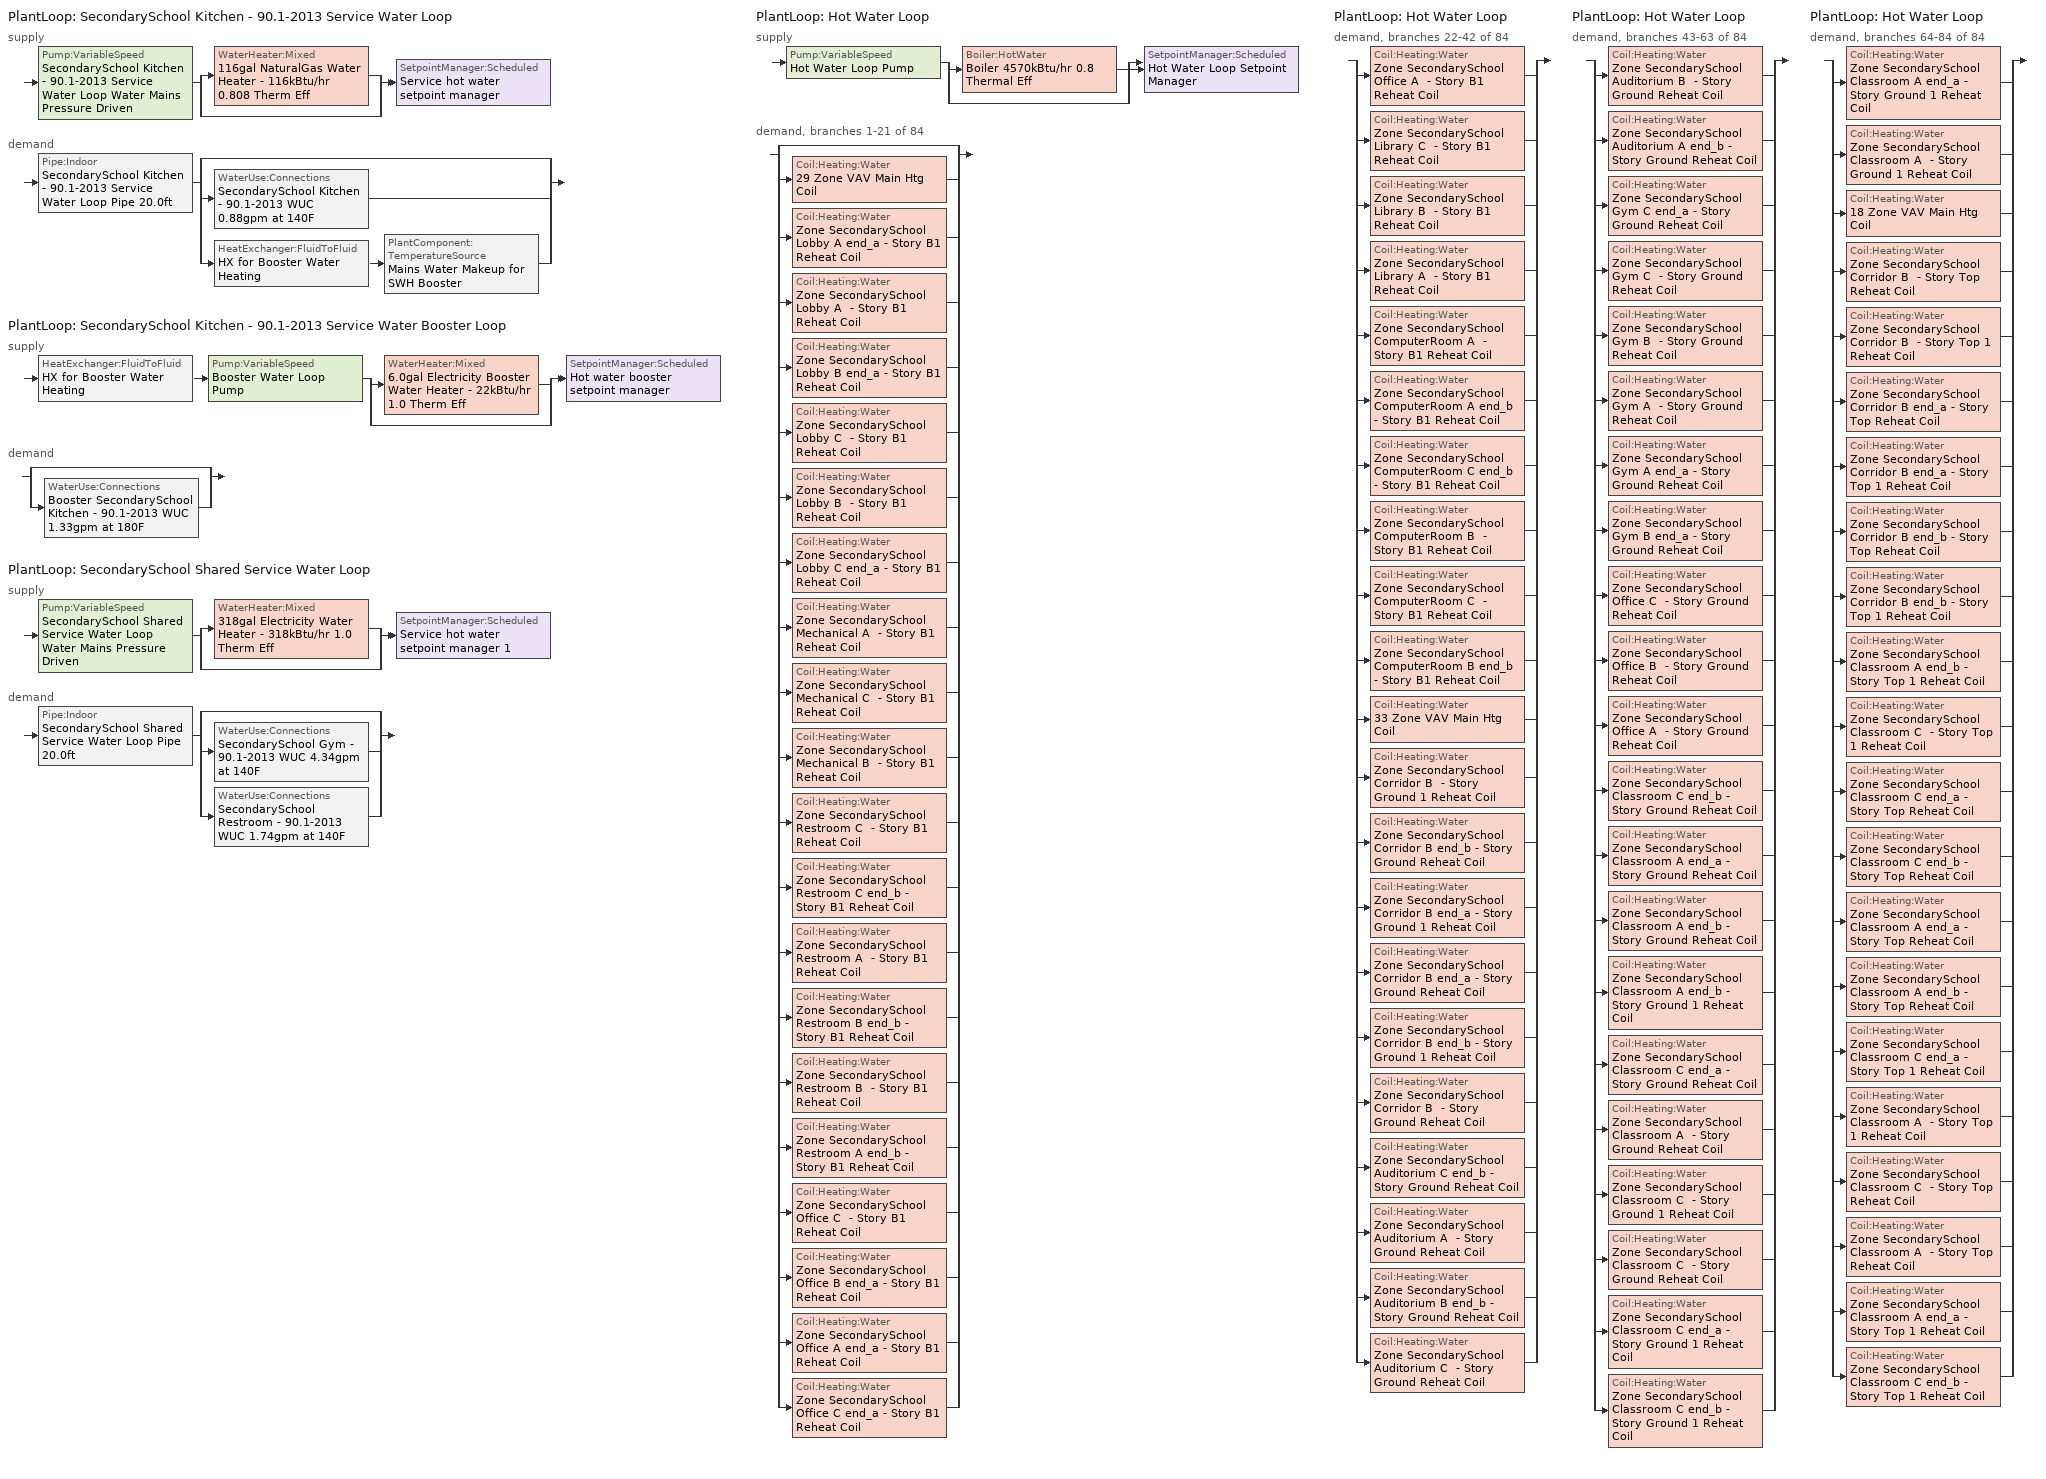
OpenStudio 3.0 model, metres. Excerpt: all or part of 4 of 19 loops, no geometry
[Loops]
PlantLoop 'SecondarySchool Kitchen - 90.1-2013 Service Water Loop'
 supply: Pump:VariableSpeed 'SecondarySchool Kitchen - 90.1-2013 Service Water Loop Water Mains Pressure Driven' > split
  | WaterHeater:Mixed '116gal NaturalGas Water Heater - 116kBtu/hr 0.808 Therm Eff'
  | bypass
  join > SetpointManager:Scheduled 'Service hot water setpoint manager'
 demand: Pipe:Indoor 'SecondarySchool Kitchen - 90.1-2013 Service Water Loop Pipe 20.0ft' > split
  | bypass
  | WaterUse:Connections 'SecondarySchool Kitchen - 90.1-2013 WUC 0.88gpm at 140F'
  | HeatExchanger:FluidToFluid 'HX for Booster Water Heating' > PlantComponent:TemperatureSource 'Mains Water Makeup for SWH Booster'
PlantLoop 'SecondarySchool Kitchen - 90.1-2013 Service Water Booster Loop'
 supply: HeatExchanger:FluidToFluid 'HX for Booster Water Heating' > Pump:VariableSpeed 'Booster Water Loop Pump' > split
  | WaterHeater:Mixed '6.0gal Electricity Booster Water Heater - 22kBtu/hr 1.0 Therm Eff'
  | bypass
  join > SetpointManager:Scheduled 'Hot water booster setpoint manager'
 demand: split
  | bypass
  | WaterUse:Connections 'Booster SecondarySchool Kitchen - 90.1-2013 WUC 1.33gpm at 180F'
PlantLoop 'SecondarySchool Shared Service Water Loop'
 supply: Pump:VariableSpeed 'SecondarySchool Shared Service Water Loop Water Mains Pressure Driven' > split
  | WaterHeater:Mixed '318gal Electricity Water Heater - 318kBtu/hr 1.0 Therm Eff'
  | bypass
  join > SetpointManager:Scheduled 'Service hot water setpoint manager 1'
 demand: Pipe:Indoor 'SecondarySchool Shared Service Water Loop Pipe 20.0ft' > split
  | bypass
  | WaterUse:Connections 'SecondarySchool Gym - 90.1-2013 WUC 4.34gpm at 140F'
  | WaterUse:Connections 'SecondarySchool Restroom - 90.1-2013 WUC 1.74gpm at 140F'
PlantLoop 'Hot Water Loop'
 supply: Pump:VariableSpeed 'Hot Water Loop Pump' > split
  | Boiler:HotWater 'Boiler 4570kBtu/hr 0.8 Thermal Eff'
  | bypass
  join > SetpointManager:Scheduled 'Hot Water Loop Setpoint Manager'
 demand, branches 1-21 of 84: split
  | bypass
  | Coil:Heating:Water '29 Zone VAV Main Htg Coil'
  | Coil:Heating:Water 'Zone SecondarySchool Lobby A end_a - Story B1 Reheat Coil'
  | Coil:Heating:Water 'Zone SecondarySchool Lobby A  - Story B1 Reheat Coil'
  | Coil:Heating:Water 'Zone SecondarySchool Lobby B end_a - Story B1 Reheat Coil'
  | Coil:Heating:Water 'Zone SecondarySchool Lobby C  - Story B1 Reheat Coil'
  | Coil:Heating:Water 'Zone SecondarySchool Lobby B  - Story B1 Reheat Coil'
  | Coil:Heating:Water 'Zone SecondarySchool Lobby C end_a - Story B1 Reheat Coil'
  | Coil:Heating:Water 'Zone SecondarySchool Mechanical A  - Story B1 Reheat Coil'
  | Coil:Heating:Water 'Zone SecondarySchool Mechanical C  - Story B1 Reheat Coil'
  | Coil:Heating:Water 'Zone SecondarySchool Mechanical B  - Story B1 Reheat Coil'
  | Coil:Heating:Water 'Zone SecondarySchool Restroom C  - Story B1 Reheat Coil'
  | Coil:Heating:Water 'Zone SecondarySchool Restroom C end_b - Story B1 Reheat Coil'
  | Coil:Heating:Water 'Zone SecondarySchool Restroom A  - Story B1 Reheat Coil'
  | Coil:Heating:Water 'Zone SecondarySchool Restroom B end_b - Story B1 Reheat Coil'
  | Coil:Heating:Water 'Zone SecondarySchool Restroom B  - Story B1 Reheat Coil'
  | Coil:Heating:Water 'Zone SecondarySchool Restroom A end_b - Story B1 Reheat Coil'
  | Coil:Heating:Water 'Zone SecondarySchool Office C  - Story B1 Reheat Coil'
  | Coil:Heating:Water 'Zone SecondarySchool Office B end_a - Story B1 Reheat Coil'
  | Coil:Heating:Water 'Zone SecondarySchool Office A end_a - Story B1 Reheat Coil'
  | Coil:Heating:Water 'Zone SecondarySchool Office C end_a - Story B1 Reheat Coil'
PlantLoop 'Hot Water Loop'
 demand, branches 22-42 of 84: split
  | Coil:Heating:Water 'Zone SecondarySchool Office A  - Story B1 Reheat Coil'
  | Coil:Heating:Water 'Zone SecondarySchool Library C  - Story B1 Reheat Coil'
  | Coil:Heating:Water 'Zone SecondarySchool Library B  - Story B1 Reheat Coil'
  | Coil:Heating:Water 'Zone SecondarySchool Library A  - Story B1 Reheat Coil'
  | Coil:Heating:Water 'Zone SecondarySchool ComputerRoom A  - Story B1 Reheat Coil'
  | Coil:Heating:Water 'Zone SecondarySchool ComputerRoom A end_b - Story B1 Reheat Coil'
  | Coil:Heating:Water 'Zone SecondarySchool ComputerRoom C end_b - Story B1 Reheat Coil'
  | Coil:Heating:Water 'Zone SecondarySchool ComputerRoom B  - Story B1 Reheat Coil'
  | Coil:Heating:Water 'Zone SecondarySchool ComputerRoom C  - Story B1 Reheat Coil'
  | Coil:Heating:Water 'Zone SecondarySchool ComputerRoom B end_b - Story B1 Reheat Coil'
  | Coil:Heating:Water '33 Zone VAV Main Htg Coil'
  | Coil:Heating:Water 'Zone SecondarySchool Corridor B  - Story Ground 1 Reheat Coil'
  | Coil:Heating:Water 'Zone SecondarySchool Corridor B end_b - Story Ground Reheat Coil'
  | Coil:Heating:Water 'Zone SecondarySchool Corridor B end_a - Story Ground 1 Reheat Coil'
  | Coil:Heating:Water 'Zone SecondarySchool Corridor B end_a - Story Ground Reheat Coil'
  | Coil:Heating:Water 'Zone SecondarySchool Corridor B end_b - Story Ground 1 Reheat Coil'
  | Coil:Heating:Water 'Zone SecondarySchool Corridor B  - Story Ground Reheat Coil'
  | Coil:Heating:Water 'Zone SecondarySchool Auditorium C end_b - Story Ground Reheat Coil'
  | Coil:Heating:Water 'Zone SecondarySchool Auditorium A  - Story Ground Reheat Coil'
  | Coil:Heating:Water 'Zone SecondarySchool Auditorium B end_b - Story Ground Reheat Coil'
  | Coil:Heating:Water 'Zone SecondarySchool Auditorium C  - Story Ground Reheat Coil'
PlantLoop 'Hot Water Loop'
 demand, branches 43-63 of 84: split
  | Coil:Heating:Water 'Zone SecondarySchool Auditorium B  - Story Ground Reheat Coil'
  | Coil:Heating:Water 'Zone SecondarySchool Auditorium A end_b - Story Ground Reheat Coil'
  | Coil:Heating:Water 'Zone SecondarySchool Gym C end_a - Story Ground Reheat Coil'
  | Coil:Heating:Water 'Zone SecondarySchool Gym C  - Story Ground Reheat Coil'
  | Coil:Heating:Water 'Zone SecondarySchool Gym B  - Story Ground Reheat Coil'
  | Coil:Heating:Water 'Zone SecondarySchool Gym A  - Story Ground Reheat Coil'
  | Coil:Heating:Water 'Zone SecondarySchool Gym A end_a - Story Ground Reheat Coil'
  | Coil:Heating:Water 'Zone SecondarySchool Gym B end_a - Story Ground Reheat Coil'
  | Coil:Heating:Water 'Zone SecondarySchool Office C  - Story Ground Reheat Coil'
  | Coil:Heating:Water 'Zone SecondarySchool Office B  - Story Ground Reheat Coil'
  | Coil:Heating:Water 'Zone SecondarySchool Office A  - Story Ground Reheat Coil'
  | Coil:Heating:Water 'Zone SecondarySchool Classroom C end_b - Story Ground Reheat Coil'
  | Coil:Heating:Water 'Zone SecondarySchool Classroom A end_a - Story Ground Reheat Coil'
  | Coil:Heating:Water 'Zone SecondarySchool Classroom A end_b - Story Ground Reheat Coil'
  | Coil:Heating:Water 'Zone SecondarySchool Classroom A end_b - Story Ground 1 Reheat Coil'
  | Coil:Heating:Water 'Zone SecondarySchool Classroom C end_a - Story Ground Reheat Coil'
  | Coil:Heating:Water 'Zone SecondarySchool Classroom A  - Story Ground Reheat Coil'
  | Coil:Heating:Water 'Zone SecondarySchool Classroom C  - Story Ground 1 Reheat Coil'
  | Coil:Heating:Water 'Zone SecondarySchool Classroom C  - Story Ground Reheat Coil'
  | Coil:Heating:Water 'Zone SecondarySchool Classroom C end_a - Story Ground 1 Reheat Coil'
  | Coil:Heating:Water 'Zone SecondarySchool Classroom C end_b - Story Ground 1 Reheat Coil'
PlantLoop 'Hot Water Loop'
 demand, branches 64-84 of 84: split
  | Coil:Heating:Water 'Zone SecondarySchool Classroom A end_a - Story Ground 1 Reheat Coil'
  | Coil:Heating:Water 'Zone SecondarySchool Classroom A  - Story Ground 1 Reheat Coil'
  | Coil:Heating:Water '18 Zone VAV Main Htg Coil'
  | Coil:Heating:Water 'Zone SecondarySchool Corridor B  - Story Top Reheat Coil'
  | Coil:Heating:Water 'Zone SecondarySchool Corridor B  - Story Top 1 Reheat Coil'
  | Coil:Heating:Water 'Zone SecondarySchool Corridor B end_a - Story Top Reheat Coil'
  | Coil:Heating:Water 'Zone SecondarySchool Corridor B end_a - Story Top 1 Reheat Coil'
  | Coil:Heating:Water 'Zone SecondarySchool Corridor B end_b - Story Top Reheat Coil'
  | Coil:Heating:Water 'Zone SecondarySchool Corridor B end_b - Story Top 1 Reheat Coil'
  | Coil:Heating:Water 'Zone SecondarySchool Classroom A end_b - Story Top 1 Reheat Coil'
  | Coil:Heating:Water 'Zone SecondarySchool Classroom C  - Story Top 1 Reheat Coil'
  | Coil:Heating:Water 'Zone SecondarySchool Classroom C end_a - Story Top Reheat Coil'
  | Coil:Heating:Water 'Zone SecondarySchool Classroom C end_b - Story Top Reheat Coil'
  | Coil:Heating:Water 'Zone SecondarySchool Classroom A end_a - Story Top Reheat Coil'
  | Coil:Heating:Water 'Zone SecondarySchool Classroom A end_b - Story Top Reheat Coil'
  | Coil:Heating:Water 'Zone SecondarySchool Classroom C end_a - Story Top 1 Reheat Coil'
  | Coil:Heating:Water 'Zone SecondarySchool Classroom A  - Story Top 1 Reheat Coil'
  | Coil:Heating:Water 'Zone SecondarySchool Classroom C  - Story Top Reheat Coil'
  | Coil:Heating:Water 'Zone SecondarySchool Classroom A  - Story Top Reheat Coil'
  | Coil:Heating:Water 'Zone SecondarySchool Classroom A end_a - Story Top 1 Reheat Coil'
  | Coil:Heating:Water 'Zone SecondarySchool Classroom C end_b - Story Top 1 Reheat Coil'
[Construction]
Uninsulated copper pipe 0.75in type L: Copper pipe 0.75in type L
Uninsulated copper pipe 0.75in type L 1: Copper pipe 0.75in type L 1
[Material] Roughness=Smooth; Thickness {m}=0.001143; Conductivity {W/m-K}=386; Density {kg/m3}=8906.27; Specific Heat {J/kg-K}=385.1856; Thermal Absorptance=0.9; Solar Absorptance=0.7; Visible Absorptance=0.7
Copper pipe 0.75in type L; Copper pipe 0.75in type L 1
[WaterUse:Connections]
Name | Water Use Equipment Name 1
SecondarySchool Gym - 90.1-2013 WUC 4.34gpm at 140F | SecondarySchool Gym - 90.1-2013 Service Water Use 4.34gpm at 140F
Booster SecondarySchool Kitchen - 90.1-2013 WUC 1.33gpm at 180F | Booster SecondarySchool Kitchen - 90.1-2013 Service Water Use 1.33gpm at 180F
SecondarySchool Kitchen - 90.1-2013 WUC 0.88gpm at 140F | SecondarySchool Kitchen - 90.1-2013 Service Water Use 0.88gpm at 140F
SecondarySchool Restroom - 90.1-2013 WUC 1.74gpm at 140F | SecondarySchool Restroom - 90.1-2013 Service Water Use 1.74gpm at 140F
[WaterUse:Equipment:Definition] Sensible Fraction Schedule=Fraction Sensible - 0.2; Latent Fraction Schedule=Fraction Latent - 0.05
Name | Peak Flow Rate {m3/s} | Target Temperature Schedule
SecondarySchool Gym - 90.1-2013 Service Water Use Def 4.34gpm | 0.000273718 | Mixed Water At Faucet Temp - 140F
Booster SecondarySchool Kitchen - 90.1-2013 Service Water Use Def 1.33gpm | 8.37207e-05 | Mixed Water At Faucet Temp - 180F
SecondarySchool Kitchen - 90.1-2013 Service Water Use Def 0.88gpm | 5.58138e-05 | Mixed Water At Faucet Temp - 140F 1
SecondarySchool Restroom - 90.1-2013 Service Water Use Def 1.74gpm | 0.000109606 | Mixed Water At Faucet Temp - 140F 2
[WaterUse:Equipment] Flow Rate Fraction Schedule=SchoolSecondary BLDG_SWH_SCH
Name | Water Use Equipment Definition
SecondarySchool Gym - 90.1-2013 Service Water Use 4.34gpm at 140F | SecondarySchool Gym - 90.1-2013 Service Water Use Def 4.34gpm
Booster SecondarySchool Kitchen - 90.1-2013 Service Water Use 1.33gpm at 180F | Booster SecondarySchool Kitchen - 90.1-2013 Service Water Use Def 1.33gpm
SecondarySchool Kitchen - 90.1-2013 Service Water Use 0.88gpm at 140F | SecondarySchool Kitchen - 90.1-2013 Service Water Use Def 0.88gpm
SecondarySchool Restroom - 90.1-2013 Service Water Use 1.74gpm at 140F | SecondarySchool Restroom - 90.1-2013 Service Water Use Def 1.74gpm
[PlantLoop] Glycol Concentration=0; Plant Loop Volume {m3}=Autocalculate; Load Distribution Scheme=Optimal
SecondarySchool Kitchen - 90.1-2013 Service Water Loop; SecondarySchool Shared Service Water Loop: Maximum Loop Temperature {C}=60; Minimum Loop Temperature {C}=10
SecondarySchool Kitchen - 90.1-2013 Service Water Booster Loop: 
Hot Water Loop: Minimum Loop Temperature {C}=10; Fluid Type=Water
[Sizing:Plant] Loop Type=Heating; Sizing Option=NonCoincident; Zone Timesteps in Averaging Window=1; Coincident Sizing Factor Mode=None
Name | Design Loop Exit Temperature {C} | Loop Design Temperature Difference {deltaC}
SecondarySchool Kitchen - 90.1-2013 Service Water Loop; SecondarySchool Shared Service Water Loop | 60 | 5
SecondarySchool Kitchen - 90.1-2013 Service Water Booster Loop | 82.2222 | 5
Hot Water Loop | 82.2222 | 11.1111
[SetpointManager:Scheduled] Control Variable=Temperature
Name | Schedule | Setpoint Node or NodeList
Service hot water setpoint manager | Service Water Loop Temp - 140F | SecondarySchool Kitchen - 90.1-2013 Service Water Loop Supply Outlet Node
Hot water booster setpoint manager | Service Water Booster Temp - 180.00000000000006F | SecondarySchool Kitchen - 90.1-2013 Service Water Booster Loop Supply Outlet Node
Service hot water setpoint manager 1 | Service Water Loop Temp - 140F 1 | SecondarySchool Shared Service Water Loop Supply Outlet Node
Hot Water Loop Setpoint Manager | Hot Water Loop Temp - 180F | Hot Water Loop Supply Outlet Node
[Pump:VariableSpeed] Skin Loss Radiative Fraction=0.5; Design Power Sizing Method=PowerPerFlowPerPressure; Design Electric Power per Unit Flow Rate {W/(m3/s)}=348701.1; Design Shaft Power per Unit Flow Rate per Unit Head {W-s/m3-Pa}=1.28205; Design Minimum Flow Rate Fraction=0
Name | Rated Pump Head {Pa} | Motor Efficiency | Pump Control Type | Rated Power Consumption {W} | Minimum Flow Rate {m3/s}
SecondarySchool Kitchen - 90.1-2013 Service Water Loop Water Mains Pressure Driven; SecondarySchool Shared Service Water Loop Water Mains Pressure Driven | 0.001 | 0.7 | Continuous
Booster Water Loop Pump | 0 | 1 | Continuous | 0 | 0
Hot Water Loop Pump | 179344 | 0.917 | Intermittent
[WaterHeater:Mixed] Deadband Temperature Difference {deltaC}=2; Heater Control Type=Cycle; Off Cycle Parasitic Fuel Consumption Rate {W}=0; Off Cycle Parasitic Heat Fraction to Tank=0; On Cycle Parasitic Fuel Consumption Rate {W}=0; On Cycle Parasitic Heat Fraction to Tank=0; Ambient Temperature Indicator=Schedule; Use Side Effectiveness=1; Source Side Effectiveness=1; Use Side Design Flow Rate {m3/s}=autosize; Source Side Design Flow Rate {m3/s}=autosize; Indirect Water Heating Recovery Time {hr}=1.5; Source Side Flow Control Mode=IndirectHeatPrimarySetpoint
Name | Tank Volume {m3} | Setpoint Temperature Schedule | Maximum Temperature Limit {C} | Heater Maximum Capacity {W} | Heater Fuel Type | Heater Thermal Efficiency | Off Cycle Parasitic Fuel Type | On Cycle Parasitic Fuel Type | Ambient Temperature Schedule | Off Cycle Loss Coefficient to Ambient Temperature {W/K} | On Cycle Loss Coefficient to Ambient Temperature {W/K}
116gal NaturalGas Water Heater - 116kBtu/hr 0.808 Therm Eff | 0.437776 | Service Water Loop Temp - 140F | 60 | 33893.1 | NaturalGas | 0.807562 | NaturalGas | NaturalGas | Water Heater Ambient Temp Schedule - 71.6f | 8.23868 | 8.23868
6.0gal Electricity Booster Water Heater - 22kBtu/hr 1.0 Therm Eff | 0.0227125 | Service Water Booster Temp - 180.00000000000006F | 82.2222 | 6507.48 | Electricity | 1 | Electricity | Electricity | Water Heater Ambient Temp Schedule - 71.6 | 1.05486 | 1.05486
318gal Electricity Water Heater - 318kBtu/hr 1.0 Therm Eff | 1.20264 | Service Water Loop Temp - 140F 1 | 60 | 93110.1 | Electricity | 1 | Electricity | Electricity | Water Heater Ambient Temp Schedule - 71.6f 1 | 4.85212 | 4.85212
[Pipe:Indoor] Environment Type=Schedule; Pipe Inside Diameter {m}=0.019939; Pipe Length {m}=6.096
Name | Construction | Ambient Temperature Schedule | Ambient Air Velocity Schedule
SecondarySchool Kitchen - 90.1-2013 Service Water Loop Pipe 20.0ft | Uninsulated copper pipe 0.75in type L | SecondarySchool Kitchen - 90.1-2013 Service Water Loop Piping Air Temp - 70F | SecondarySchool Kitchen - 90.1-2013 Service Water Loop Piping Air Velocity - 0.67mph
SecondarySchool Shared Service Water Loop Pipe 20.0ft | Uninsulated copper pipe 0.75in type L 1 | SecondarySchool Shared Service Water Loop Piping Air Temp - 70F | SecondarySchool Shared Service Water Loop Piping Air Velocity - 0.67mph
[HeatExchanger:FluidToFluid]
HX for Booster Water Heating: Loop Demand Side Design Flow Rate {m3/s}=autosize; Loop Supply Side Design Flow Rate {m3/s}=autosize; Heat Exchange Model Type=Ideal; Heat Exchanger U-Factor Times Area Value {W/K}=autosize; Control Type=UncontrolledOn; Minimum Temperature Difference to Activate Heat Exchanger {deltaC}=0.01; Heat Transfer Metering End Use Type=LoopToLoop; Component Override Cooling Control Temperature Mode=Loop; Sizing Factor=1; Operation Minimum Temperature Limit {C}=0; Operation Maximum Temperature Limit {C}=100
[PlantComponent:TemperatureSource]
Mains Water Makeup for SWH Booster: Design Volume Flow Rate {m3/s}=autosize; Temperature Specification Type=Scheduled; Source Temperature {C}=8; Source Temperature Schedule=Mains Water Temperature
[Boiler:HotWater]
Boiler 4570kBtu/hr 0.8 Thermal Eff: Fuel Type=NaturalGas; Nominal Thermal Efficiency=0.8; Efficiency Curve Temperature Evaluation Variable=LeavingBoiler; Normalized Boiler Efficiency Curve=Boiler with Minimum Turndown; Minimum Part Load Ratio=0; Maximum Part Load Ratio=1.2; Optimum Part Load Ratio=1; Water Outlet Upper Temperature Limit {C}=95; Boiler Flow Mode=LeavingSetpointModulated; Parasitic Electric Load {W}=0; Sizing Factor=1
[Coil:Heating:Water] Availability Schedule=Always On Discrete; Rated Inlet Water Temperature {C}=82.2222; Rated Outlet Water Temperature {C}=71.1111
Name | Rated Inlet Air Temperature {C} | Rated Outlet Air Temperature {C}
29 Zone VAV Main Htg Coil; 33 Zone VAV Main Htg Coil; 18 Zone VAV Main Htg Coil | 7.22222 | 12.7778
Zone SecondarySchool Lobby A end_a - Story B1 Reheat Coil; Zone SecondarySchool Lobby A  - Story B1 Reheat Coil; Zone SecondarySchool Lobby B end_a - Story B1 Reheat Coil; Zone SecondarySchool Lobby C  - Story B1 Reheat Coil; Zone SecondarySchool Lobby B  - Story B1 Reheat Coil; Zone SecondarySchool Lobby C end_a - Story B1 Reheat Coil; Zone SecondarySchool Mechanical A  - Story B1 Reheat Coil; Zone SecondarySchool Mechanical C  - Story B1 Reheat Coil; Zone SecondarySchool Mechanical B  - Story B1 Reheat Coil; Zone SecondarySchool Restroom C  - Story B1 Reheat Coil; Zone SecondarySchool Restroom C end_b - Story B1 Reheat Coil; Zone SecondarySchool Restroom A  - Story B1 Reheat Coil; Zone SecondarySchool Restroom B end_b - Story B1 Reheat Coil; Zone SecondarySchool Restroom B  - Story B1 Reheat Coil; Zone SecondarySchool Restroom A end_b - Story B1 Reheat Coil; Zone SecondarySchool Office C  - Story B1 Reheat Coil; Zone SecondarySchool Office B end_a - Story B1 Reheat Coil; Zone SecondarySchool Office A end_a - Story B1 Reheat Coil; Zone SecondarySchool Office C end_a - Story B1 Reheat Coil; Zone SecondarySchool Office A  - Story B1 Reheat Coil; Zone SecondarySchool Library C  - Story B1 Reheat Coil; Zone SecondarySchool Library B  - Story B1 Reheat Coil; Zone SecondarySchool Library A  - Story B1 Reheat Coil; Zone SecondarySchool ComputerRoom A  - Story B1 Reheat Coil; Zone SecondarySchool ComputerRoom A end_b - Story B1 Reheat Coil; Zone SecondarySchool ComputerRoom C end_b - Story B1 Reheat Coil; Zone SecondarySchool ComputerRoom B  - Story B1 Reheat Coil; Zone SecondarySchool ComputerRoom C  - Story B1 Reheat Coil; Zone SecondarySchool ComputerRoom B end_b - Story B1 Reheat Coil; Zone SecondarySchool Corridor B  - Story Ground 1 Reheat Coil; Zone SecondarySchool Corridor B end_b - Story Ground Reheat Coil; Zone SecondarySchool Corridor B end_a - Story Ground 1 Reheat Coil; Zone SecondarySchool Corridor B end_a - Story Ground Reheat Coil; Zone SecondarySchool Corridor B end_b - Story Ground 1 Reheat Coil; Zone SecondarySchool Corridor B  - Story Ground Reheat Coil; Zone SecondarySchool Auditorium C end_b - Story Ground Reheat Coil; Zone SecondarySchool Auditorium A  - Story Ground Reheat Coil; Zone SecondarySchool Auditorium B end_b - Story Ground Reheat Coil; Zone SecondarySchool Auditorium C  - Story Ground Reheat Coil; Zone SecondarySchool Auditorium B  - Story Ground Reheat Coil; Zone SecondarySchool Auditorium A end_b - Story Ground Reheat Coil; Zone SecondarySchool Gym C end_a - Story Ground Reheat Coil; Zone SecondarySchool Gym C  - Story Ground Reheat Coil; Zone SecondarySchool Gym B  - Story Ground Reheat Coil; Zone SecondarySchool Gym A  - Story Ground Reheat Coil; Zone SecondarySchool Gym A end_a - Story Ground Reheat Coil; Zone SecondarySchool Gym B end_a - Story Ground Reheat Coil; Zone SecondarySchool Office C  - Story Ground Reheat Coil; Zone SecondarySchool Office B  - Story Ground Reheat Coil; Zone SecondarySchool Office A  - Story Ground Reheat Coil; Zone SecondarySchool Classroom C end_b - Story Ground Reheat Coil; Zone SecondarySchool Classroom A end_a - Story Ground Reheat Coil; Zone SecondarySchool Classroom A end_b - Story Ground Reheat Coil; Zone SecondarySchool Classroom A end_b - Story Ground 1 Reheat Coil; Zone SecondarySchool Classroom C end_a - Story Ground Reheat Coil; Zone SecondarySchool Classroom A  - Story Ground Reheat Coil; Zone SecondarySchool Classroom C  - Story Ground 1 Reheat Coil; Zone SecondarySchool Classroom C  - Story Ground Reheat Coil; Zone SecondarySchool Classroom C end_a - Story Ground 1 Reheat Coil; Zone SecondarySchool Classroom C end_b - Story Ground 1 Reheat Coil; Zone SecondarySchool Classroom A end_a - Story Ground 1 Reheat Coil; Zone SecondarySchool Classroom A  - Story Ground 1 Reheat Coil; Zone SecondarySchool Corridor B  - Story Top Reheat Coil; Zone SecondarySchool Corridor B  - Story Top 1 Reheat Coil; Zone SecondarySchool Corridor B end_a - Story Top Reheat Coil; Zone SecondarySchool Corridor B end_a - Story Top 1 Reheat Coil; Zone SecondarySchool Corridor B end_b - Story Top Reheat Coil; Zone SecondarySchool Corridor B end_b - Story Top 1 Reheat Coil; Zone SecondarySchool Classroom A end_b - Story Top 1 Reheat Coil; Zone SecondarySchool Classroom C  - Story Top 1 Reheat Coil; Zone SecondarySchool Classroom C end_a - Story Top Reheat Coil; Zone SecondarySchool Classroom C end_b - Story Top Reheat Coil; Zone SecondarySchool Classroom A end_a - Story Top Reheat Coil; Zone SecondarySchool Classroom A end_b - Story Top Reheat Coil; Zone SecondarySchool Classroom C end_a - Story Top 1 Reheat Coil; Zone SecondarySchool Classroom A  - Story Top 1 Reheat Coil; Zone SecondarySchool Classroom C  - Story Top Reheat Coil; Zone SecondarySchool Classroom A  - Story Top Reheat Coil; Zone SecondarySchool Classroom A end_a - Story Top 1 Reheat Coil; Zone SecondarySchool Classroom C end_b - Story Top 1 Reheat Coil | 12.7778 | 40
[Controller:WaterCoil] Action=Normal; Controller Convergence Tolerance {deltaC}=0.0001; Minimum Actuated Flow {m3/s}=0
Name | Water Coil
29 Zone VAV Main Htg Coil Controller | 29 Zone VAV Main Htg Coil
Zone SecondarySchool Lobby A end_a - Story B1 Reheat Coil Controller | Zone SecondarySchool Lobby A end_a - Story B1 Reheat Coil
Zone SecondarySchool Lobby A  - Story B1 Reheat Coil Controller | Zone SecondarySchool Lobby A  - Story B1 Reheat Coil
Zone SecondarySchool Lobby B end_a - Story B1 Reheat Coil Controller | Zone SecondarySchool Lobby B end_a - Story B1 Reheat Coil
Zone SecondarySchool Lobby C  - Story B1 Reheat Coil Controller | Zone SecondarySchool Lobby C  - Story B1 Reheat Coil
Zone SecondarySchool Lobby B  - Story B1 Reheat Coil Controller | Zone SecondarySchool Lobby B  - Story B1 Reheat Coil
Zone SecondarySchool Lobby C end_a - Story B1 Reheat Coil Controller | Zone SecondarySchool Lobby C end_a - Story B1 Reheat Coil
Zone SecondarySchool Mechanical A  - Story B1 Reheat Coil Controller | Zone SecondarySchool Mechanical A  - Story B1 Reheat Coil
Zone SecondarySchool Mechanical C  - Story B1 Reheat Coil Controller | Zone SecondarySchool Mechanical C  - Story B1 Reheat Coil
Zone SecondarySchool Mechanical B  - Story B1 Reheat Coil Controller | Zone SecondarySchool Mechanical B  - Story B1 Reheat Coil
Zone SecondarySchool Restroom C  - Story B1 Reheat Coil Controller | Zone SecondarySchool Restroom C  - Story B1 Reheat Coil
Zone SecondarySchool Restroom C end_b - Story B1 Reheat Coil Controller | Zone SecondarySchool Restroom C end_b - Story B1 Reheat Coil
Zone SecondarySchool Restroom A  - Story B1 Reheat Coil Controller | Zone SecondarySchool Restroom A  - Story B1 Reheat Coil
Zone SecondarySchool Restroom B end_b - Story B1 Reheat Coil Controller | Zone SecondarySchool Restroom B end_b - Story B1 Reheat Coil
Zone SecondarySchool Restroom B  - Story B1 Reheat Coil Controller | Zone SecondarySchool Restroom B  - Story B1 Reheat Coil
Zone SecondarySchool Restroom A end_b - Story B1 Reheat Coil Controller | Zone SecondarySchool Restroom A end_b - Story B1 Reheat Coil
Zone SecondarySchool Office C  - Story B1 Reheat Coil Controller | Zone SecondarySchool Office C  - Story B1 Reheat Coil
Zone SecondarySchool Office B end_a - Story B1 Reheat Coil Controller | Zone SecondarySchool Office B end_a - Story B1 Reheat Coil
Zone SecondarySchool Office A end_a - Story B1 Reheat Coil Controller | Zone SecondarySchool Office A end_a - Story B1 Reheat Coil
Zone SecondarySchool Office C end_a - Story B1 Reheat Coil Controller | Zone SecondarySchool Office C end_a - Story B1 Reheat Coil
Zone SecondarySchool Office A  - Story B1 Reheat Coil Controller | Zone SecondarySchool Office A  - Story B1 Reheat Coil
Zone SecondarySchool Library C  - Story B1 Reheat Coil Controller | Zone SecondarySchool Library C  - Story B1 Reheat Coil
Zone SecondarySchool Library B  - Story B1 Reheat Coil Controller | Zone SecondarySchool Library B  - Story B1 Reheat Coil
Zone SecondarySchool Library A  - Story B1 Reheat Coil Controller | Zone SecondarySchool Library A  - Story B1 Reheat Coil
Zone SecondarySchool ComputerRoom A  - Story B1 Reheat Coil Controller | Zone SecondarySchool ComputerRoom A  - Story B1 Reheat Coil
Zone SecondarySchool ComputerRoom A end_b - Story B1 Reheat Coil Controller | Zone SecondarySchool ComputerRoom A end_b - Story B1 Reheat Coil
Zone SecondarySchool ComputerRoom C end_b - Story B1 Reheat Coil Controller | Zone SecondarySchool ComputerRoom C end_b - Story B1 Reheat Coil
Zone SecondarySchool ComputerRoom B  - Story B1 Reheat Coil Controller | Zone SecondarySchool ComputerRoom B  - Story B1 Reheat Coil
Zone SecondarySchool ComputerRoom C  - Story B1 Reheat Coil Controller | Zone SecondarySchool ComputerRoom C  - Story B1 Reheat Coil
Zone SecondarySchool ComputerRoom B end_b - Story B1 Reheat Coil Controller | Zone SecondarySchool ComputerRoom B end_b - Story B1 Reheat Coil
33 Zone VAV Main Htg Coil Controller | 33 Zone VAV Main Htg Coil
Zone SecondarySchool Corridor B  - Story Ground 1 Reheat Coil Controller | Zone SecondarySchool Corridor B  - Story Ground 1 Reheat Coil
Zone SecondarySchool Corridor B end_b - Story Ground Reheat Coil Controller | Zone SecondarySchool Corridor B end_b - Story Ground Reheat Coil
Zone SecondarySchool Corridor B end_a - Story Ground 1 Reheat Coil Controller | Zone SecondarySchool Corridor B end_a - Story Ground 1 Reheat Coil
Zone SecondarySchool Corridor B end_a - Story Ground Reheat Coil Controller | Zone SecondarySchool Corridor B end_a - Story Ground Reheat Coil
Zone SecondarySchool Corridor B end_b - Story Ground 1 Reheat Coil Controller | Zone SecondarySchool Corridor B end_b - Story Ground 1 Reheat Coil
Zone SecondarySchool Corridor B  - Story Ground Reheat Coil Controller | Zone SecondarySchool Corridor B  - Story Ground Reheat Coil
Zone SecondarySchool Auditorium C end_b - Story Ground Reheat Coil Controller | Zone SecondarySchool Auditorium C end_b - Story Ground Reheat Coil
Zone SecondarySchool Auditorium A  - Story Ground Reheat Coil Controller | Zone SecondarySchool Auditorium A  - Story Ground Reheat Coil
Zone SecondarySchool Auditorium B end_b - Story Ground Reheat Coil Controller | Zone SecondarySchool Auditorium B end_b - Story Ground Reheat Coil
Zone SecondarySchool Auditorium C  - Story Ground Reheat Coil Controller | Zone SecondarySchool Auditorium C  - Story Ground Reheat Coil
Zone SecondarySchool Auditorium B  - Story Ground Reheat Coil Controller | Zone SecondarySchool Auditorium B  - Story Ground Reheat Coil
Zone SecondarySchool Auditorium A end_b - Story Ground Reheat Coil Controller | Zone SecondarySchool Auditorium A end_b - Story Ground Reheat Coil
Zone SecondarySchool Gym C end_a - Story Ground Reheat Coil Controller | Zone SecondarySchool Gym C end_a - Story Ground Reheat Coil
Zone SecondarySchool Gym C  - Story Ground Reheat Coil Controller | Zone SecondarySchool Gym C  - Story Ground Reheat Coil
Zone SecondarySchool Gym B  - Story Ground Reheat Coil Controller | Zone SecondarySchool Gym B  - Story Ground Reheat Coil
Zone SecondarySchool Gym A  - Story Ground Reheat Coil Controller | Zone SecondarySchool Gym A  - Story Ground Reheat Coil
Zone SecondarySchool Gym A end_a - Story Ground Reheat Coil Controller | Zone SecondarySchool Gym A end_a - Story Ground Reheat Coil
Zone SecondarySchool Gym B end_a - Story Ground Reheat Coil Controller | Zone SecondarySchool Gym B end_a - Story Ground Reheat Coil
Zone SecondarySchool Office C  - Story Ground Reheat Coil Controller | Zone SecondarySchool Office C  - Story Ground Reheat Coil
Zone SecondarySchool Office B  - Story Ground Reheat Coil Controller | Zone SecondarySchool Office B  - Story Ground Reheat Coil
Zone SecondarySchool Office A  - Story Ground Reheat Coil Controller | Zone SecondarySchool Office A  - Story Ground Reheat Coil
Zone SecondarySchool Classroom C end_b - Story Ground Reheat Coil Controller | Zone SecondarySchool Classroom C end_b - Story Ground Reheat Coil
Zone SecondarySchool Classroom A end_a - Story Ground Reheat Coil Controller | Zone SecondarySchool Classroom A end_a - Story Ground Reheat Coil
Zone SecondarySchool Classroom A end_b - Story Ground Reheat Coil Controller | Zone SecondarySchool Classroom A end_b - Story Ground Reheat Coil
Zone SecondarySchool Classroom A end_b - Story Ground 1 Reheat Coil Controller | Zone SecondarySchool Classroom A end_b - Story Ground 1 Reheat Coil
Zone SecondarySchool Classroom C end_a - Story Ground Reheat Coil Controller | Zone SecondarySchool Classroom C end_a - Story Ground Reheat Coil
Zone SecondarySchool Classroom A  - Story Ground Reheat Coil Controller | Zone SecondarySchool Classroom A  - Story Ground Reheat Coil
Zone SecondarySchool Classroom C  - Story Ground 1 Reheat Coil Controller | Zone SecondarySchool Classroom C  - Story Ground 1 Reheat Coil
Zone SecondarySchool Classroom C  - Story Ground Reheat Coil Controller | Zone SecondarySchool Classroom C  - Story Ground Reheat Coil
Zone SecondarySchool Classroom C end_a - Story Ground 1 Reheat Coil Controller | Zone SecondarySchool Classroom C end_a - Story Ground 1 Reheat Coil
Zone SecondarySchool Classroom C end_b - Story Ground 1 Reheat Coil Controller | Zone SecondarySchool Classroom C end_b - Story Ground 1 Reheat Coil
Zone SecondarySchool Classroom A end_a - Story Ground 1 Reheat Coil Controller | Zone SecondarySchool Classroom A end_a - Story Ground 1 Reheat Coil
Zone SecondarySchool Classroom A  - Story Ground 1 Reheat Coil Controller | Zone SecondarySchool Classroom A  - Story Ground 1 Reheat Coil
18 Zone VAV Main Htg Coil Controller | 18 Zone VAV Main Htg Coil
Zone SecondarySchool Corridor B  - Story Top Reheat Coil Controller | Zone SecondarySchool Corridor B  - Story Top Reheat Coil
Zone SecondarySchool Corridor B  - Story Top 1 Reheat Coil Controller | Zone SecondarySchool Corridor B  - Story Top 1 Reheat Coil
Zone SecondarySchool Corridor B end_a - Story Top Reheat Coil Controller | Zone SecondarySchool Corridor B end_a - Story Top Reheat Coil
Zone SecondarySchool Corridor B end_a - Story Top 1 Reheat Coil Controller | Zone SecondarySchool Corridor B end_a - Story Top 1 Reheat Coil
Zone SecondarySchool Corridor B end_b - Story Top Reheat Coil Controller | Zone SecondarySchool Corridor B end_b - Story Top Reheat Coil
Zone SecondarySchool Corridor B end_b - Story Top 1 Reheat Coil Controller | Zone SecondarySchool Corridor B end_b - Story Top 1 Reheat Coil
Zone SecondarySchool Classroom A end_b - Story Top 1 Reheat Coil Controller | Zone SecondarySchool Classroom A end_b - Story Top 1 Reheat Coil
Zone SecondarySchool Classroom C  - Story Top 1 Reheat Coil Controller | Zone SecondarySchool Classroom C  - Story Top 1 Reheat Coil
Zone SecondarySchool Classroom C end_a - Story Top Reheat Coil Controller | Zone SecondarySchool Classroom C end_a - Story Top Reheat Coil
Zone SecondarySchool Classroom C end_b - Story Top Reheat Coil Controller | Zone SecondarySchool Classroom C end_b - Story Top Reheat Coil
Zone SecondarySchool Classroom A end_a - Story Top Reheat Coil Controller | Zone SecondarySchool Classroom A end_a - Story Top Reheat Coil
Zone SecondarySchool Classroom A end_b - Story Top Reheat Coil Controller | Zone SecondarySchool Classroom A end_b - Story Top Reheat Coil
Zone SecondarySchool Classroom C end_a - Story Top 1 Reheat Coil Controller | Zone SecondarySchool Classroom C end_a - Story Top 1 Reheat Coil
Zone SecondarySchool Classroom A  - Story Top 1 Reheat Coil Controller | Zone SecondarySchool Classroom A  - Story Top 1 Reheat Coil
Zone SecondarySchool Classroom C  - Story Top Reheat Coil Controller | Zone SecondarySchool Classroom C  - Story Top Reheat Coil
Zone SecondarySchool Classroom A  - Story Top Reheat Coil Controller | Zone SecondarySchool Classroom A  - Story Top Reheat Coil
Zone SecondarySchool Classroom A end_a - Story Top 1 Reheat Coil Controller | Zone SecondarySchool Classroom A end_a - Story Top 1 Reheat Coil
Zone SecondarySchool Classroom C end_b - Story Top 1 Reheat Coil Controller | Zone SecondarySchool Classroom C end_b - Story Top 1 Reheat Coil
[ElectricLoadCenter:Inverter:Simple]
Electric Load Center Inverter Simple 1: Inverter Efficiency=0.96
[ElectricLoadCenter:Distribution]
Electric Load Center Distribution 1: Inverter=Electric Load Center Inverter Simple 1
[PhotovoltaicPerformance:Simple] Fraction of Surface Area with Active Solar Cells=0.75; Conversion Efficiency Input Mode=Fixed; Value for Cell Efficiency if Fixed=0.1976
Photovoltaic Performance Simple 1; Photovoltaic Performance Simple 2; Photovoltaic Performance Simple 3; Photovoltaic Performance Simple 4; Photovoltaic Performance Simple 5; Photovoltaic Performance Simple 6; Photovoltaic Performance Simple 7; Photovoltaic Performance Simple 8; Photovoltaic Performance Simple 9; Photovoltaic Performance Simple 10; Photovoltaic Performance Simple 11; Photovoltaic Performance Simple 12; Photovoltaic Performance Simple 13; Photovoltaic Performance Simple 14; Photovoltaic Performance Simple 15; Photovoltaic Performance Simple 16; Photovoltaic Performance Simple 17; Photovoltaic Performance Simple 18; Photovoltaic Performance Simple 19; Photovoltaic Performance Simple 20; Photovoltaic Performance Simple 21; Photovoltaic Performance Simple 22; Photovoltaic Performance Simple 23; Photovoltaic Performance Simple 24; Photovoltaic Performance Simple 25; Photovoltaic Performance Simple 26; Photovoltaic Performance Simple 27; Photovoltaic Performance Simple 28; Photovoltaic Performance Simple 29; Photovoltaic Performance Simple 30
[Generator:Photovoltaic]
Name | Surface | Module Performance
Generator Photovoltaic 1 | PV - Surface 536 | Photovoltaic Performance Simple 1
Generator Photovoltaic 2 | PV - Surface 518 | Photovoltaic Performance Simple 2
Generator Photovoltaic 3 | PV - Surface 512 | Photovoltaic Performance Simple 3
Generator Photovoltaic 4 | PV - Surface 506 | Photovoltaic Performance Simple 4
Generator Photovoltaic 5 | PV - Surface 500 | Photovoltaic Performance Simple 5
Generator Photovoltaic 6 | PV - Surface 494 | Photovoltaic Performance Simple 6
Generator Photovoltaic 7 | PV - Surface 482 | Photovoltaic Performance Simple 7
Generator Photovoltaic 8 | PV - Surface 438 | Photovoltaic Performance Simple 8
Generator Photovoltaic 9 | PV - Surface 426 | Photovoltaic Performance Simple 9
Generator Photovoltaic 10 | PV - Surface 234 | Photovoltaic Performance Simple 10
Generator Photovoltaic 11 | PV - Surface 198 | Photovoltaic Performance Simple 11
Generator Photovoltaic 12 | PV - Surface 432 | Photovoltaic Performance Simple 12
Generator Photovoltaic 13 | PV - Surface 228 | Photovoltaic Performance Simple 13
Generator Photovoltaic 14 | PV - Surface 216 | Photovoltaic Performance Simple 14
Generator Photovoltaic 15 | PV - Surface 210 | Photovoltaic Performance Simple 15
Generator Photovoltaic 16 | PV - Surface 548 | Photovoltaic Performance Simple 16
Generator Photovoltaic 17 | PV - Surface 204 | Photovoltaic Performance Simple 17
Generator Photovoltaic 18 | PV - Surface 530 | Photovoltaic Performance Simple 18
Generator Photovoltaic 19 | PV - Surface 192 | Photovoltaic Performance Simple 19
Generator Photovoltaic 20 | PV - Surface 186 | Photovoltaic Performance Simple 20
Generator Photovoltaic 21 | PV - Surface 488 | Photovoltaic Performance Simple 21
Generator Photovoltaic 22 | PV - Surface 444 | Photovoltaic Performance Simple 22
Generator Photovoltaic 23 | PV - Surface 524 | Photovoltaic Performance Simple 23
Generator Photovoltaic 24 | PV - Surface 468 | Photovoltaic Performance Simple 24
Generator Photovoltaic 25 | PV - Surface 222 | Photovoltaic Performance Simple 25
Generator Photovoltaic 26 | PV - Surface 542 | Photovoltaic Performance Simple 26
Generator Photovoltaic 27 | PV - Surface 420 | Photovoltaic Performance Simple 27
Generator Photovoltaic 28 | PV - Surface 450 | Photovoltaic Performance Simple 28
Generator Photovoltaic 29 | PV - Surface 456 | Photovoltaic Performance Simple 29
Generator Photovoltaic 30 | PV - Surface 462 | Photovoltaic Performance Simple 30
[Schedule:Constant]
Name | Value
Always On Discrete | 1
Mains Water Temperature | 10
[Schedule:Ruleset]
SchoolSecondary BLDG_SWH_SCH: Default Day Schedule=SchoolSecondary BLDG_SWH_SCH Default; Summer Design Day Schedule=SchoolSecondary BLDG_SWH_SCH Summer Design Day; Winter Design Day Schedule=SchoolSecondary BLDG_SWH_SCH Winter Design Day
Fraction Sensible - 0.2: Default Day Schedule=Fraction Sensible - 0.2 Default
Fraction Latent - 0.05: Default Day Schedule=Fraction Latent - 0.05 Default
Mixed Water At Faucet Temp - 140F: Default Day Schedule=Mixed Water At Faucet Temp - 140F Default
Mixed Water At Faucet Temp - 180F: Default Day Schedule=Mixed Water At Faucet Temp - 180F Default
Mixed Water At Faucet Temp - 140F 1: Default Day Schedule=Mixed Water At Faucet Temp - 140F Default 1
Service Water Loop Temp - 140F: Default Day Schedule=Service Water Loop Temp - 140F Default
Water Heater Ambient Temp Schedule - 71.6f: Default Day Schedule=Water Heater Ambient Temp Schedule - 71.6f Default
SecondarySchool Kitchen - 90.1-2013 Service Water Loop Piping Air Temp - 70F: Default Day Schedule=SecondarySchool Kitchen - 90.1-2013 Service Water Loop Piping Air Temp - 70F Default
SecondarySchool Kitchen - 90.1-2013 Service Water Loop Piping Air Velocity - 0.67mph: Default Day Schedule=SecondarySchool Kitchen - 90.1-2013 Service Water Loop Piping Air Velocity - 0.67mph Default
Service Water Booster Temp - 180.00000000000006F: Default Day Schedule=Service Water Booster Temp - 180.00000000000006F Default
Water Heater Ambient Temp Schedule - 71.6: Default Day Schedule=Water Heater Ambient Temp Schedule - 71.6 Default
Mixed Water At Faucet Temp - 140F 2: Default Day Schedule=Mixed Water At Faucet Temp - 140F Default 2
Service Water Loop Temp - 140F 1: Default Day Schedule=Service Water Loop Temp - 140F Default 1
Water Heater Ambient Temp Schedule - 71.6f 1: Default Day Schedule=Water Heater Ambient Temp Schedule - 71.6f Default 1
SecondarySchool Shared Service Water Loop Piping Air Temp - 70F: Default Day Schedule=SecondarySchool Shared Service Water Loop Piping Air Temp - 70F Default
SecondarySchool Shared Service Water Loop Piping Air Velocity - 0.67mph: Default Day Schedule=SecondarySchool Shared Service Water Loop Piping Air Velocity - 0.67mph Default
Hot Water Loop Temp - 180F: Default Day Schedule=Hot Water Loop Temp - 180F Default
[Schedule:Day]
SchoolSecondary BLDG_SWH_SCH Default; SchoolSecondary BLDG_SWH_SCH Sat Day; SchoolSecondary BLDG_SWH_SCH Sun|Sat Day; SchoolSecondary BLDG_SWH_SCH Sun|Sat Day 1: 24, 0, 0
SchoolSecondary BLDG_SWH_SCH Summer Design Day: 7, 0, 0.05, 8, 0, 0.1, 9, 0, 0.34, 10, 0, 0.6, 11, 0, 0.63, 12, 0, 0.72, 13, 0, 0.79, 14, 0, 0.83, 15, 0, 0.61, 16, 0, 0.65, 18, 0, 0.1, 19, 0, 0.19, 20, 0, 0.25, 22, 0, 0.22, 23, 0, 0.12, 24, 0, 0.09
SchoolSecondary BLDG_SWH_SCH Wkdy Day; SchoolSecondary BLDG_SWH_SCH Wkdy Day 2: 8, 0, 0, 9, 0, 0.34, 10, 0, 0.6, 11, 0, 0.63, 12, 0, 0.72, 13, 0, 0.79, 14, 0, 0.83, 15, 0, 0.61, 16, 0, 0.65, 18, 0, 0.1, 19, 0, 0.19, 20, 0, 0.25, 24, 0, 0
SchoolSecondary BLDG_SWH_SCH Wkdy Day 1: 8, 0, 0, 18, 0, 0.1, 19, 0, 0.19, 20, 0, 0.25, 24, 0, 0
SchoolSecondary BLDG_SWH_SCH Winter Design Day: 9, 0, 0.03, 13, 0, 0.05, 24, 0, 0.03
Fraction Sensible - 0.2 Default: 24, 0, 0.2
Fraction Latent - 0.05 Default: 24, 0, 0.05
Mixed Water At Faucet Temp - 140F Default; Mixed Water At Faucet Temp - 140F Default 1; Service Water Loop Temp - 140F Default; Mixed Water At Faucet Temp - 140F Default 2; Service Water Loop Temp - 140F Default 1: 24, 0, 60
Mixed Water At Faucet Temp - 180F Default; Service Water Booster Temp - 180.00000000000006F Default; Hot Water Loop Temp - 180F Default: 24, 0, 82.2222
Water Heater Ambient Temp Schedule - 71.6f Default; Water Heater Ambient Temp Schedule - 71.6 Default; Water Heater Ambient Temp Schedule - 71.6f Default 1: 24, 0, 22
SecondarySchool Kitchen - 90.1-2013 Service Water Loop Piping Air Temp - 70F Default; SecondarySchool Shared Service Water Loop Piping Air Temp - 70F Default: 24, 0, 21.1111
SecondarySchool Kitchen - 90.1-2013 Service Water Loop Piping Air Velocity - 0.67mph Default; SecondarySchool Shared Service Water Loop Piping Air Velocity - 0.67mph Default: 24, 0, 0.3
[Schedule:Rule] Schedule Ruleset=SchoolSecondary BLDG_SWH_SCH; Date Specification Type=DateRange
Name | Rule Order | Day Schedule | Apply Saturday | Start Month | Start Day | End Month | End Day | Apply Sunday | Apply Monday | Apply Tuesday | Apply Wednesday | Apply Thursday | Apply Friday
Schedule Rule 104 | 5 | SchoolSecondary BLDG_SWH_SCH Sat Day | Yes | 9 | 16 | 12 | 31
Schedule Rule 105 | 4 | SchoolSecondary BLDG_SWH_SCH Sun|Sat Day | Yes | 1 | 1 | 6 | 15 | Yes
Schedule Rule 106 | 3 | SchoolSecondary BLDG_SWH_SCH Sun|Sat Day 1 | Yes | 6 | 16 | 9 | 15 | Yes
Schedule Rule 107 | 2 | SchoolSecondary BLDG_SWH_SCH Wkdy Day |  | 1 | 1 | 6 | 15 |  | Yes | Yes | Yes | Yes | Yes
Schedule Rule 108 | 1 | SchoolSecondary BLDG_SWH_SCH Wkdy Day 1 |  | 6 | 16 | 9 | 15 |  | Yes | Yes | Yes | Yes | Yes
Schedule Rule 109 | 0 | SchoolSecondary BLDG_SWH_SCH Wkdy Day 2 |  | 9 | 16 | 12 | 31 |  | Yes | Yes | Yes | Yes | Yes
[Curve:Cubic]
Boiler with Minimum Turndown: Coefficient1 Constant=0.7791; Coefficient2 x=1.4745; Coefficient3 x**2=-2.5795; Coefficient4 x**3=1.3467; Minimum Value of x=0; Maximum Value of x=1.3
